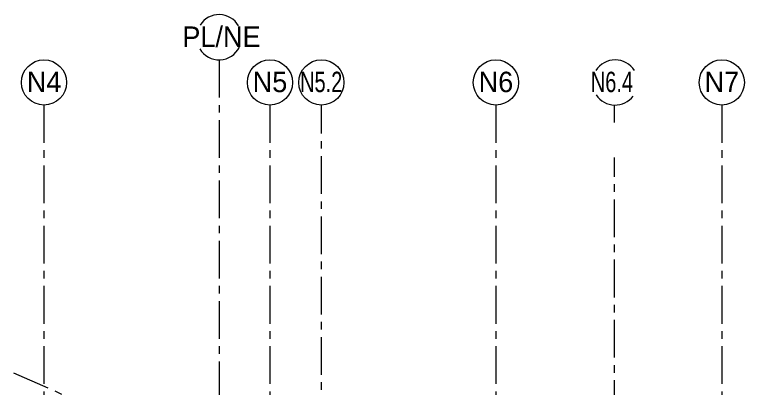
# Model space of a CAD drawing. Header units: inches. Extents: x -26500 to -19632, y -3347 to 2257.
# Drawn here: x -24348 to -23185, y 1662 to 2257 of the extents above; entities that cross this region are included whole.
import ezdxf

# ---------------------------------------------------------------- set-up
doc = ezdxf.new("R2010")
doc.units = ezdxf.units.IN
doc.header["$LTSCALE"] = 48
doc.header["$MEASUREMENT"] = 0
doc.linetypes.add('A105$0$CENTER', pattern=[2, 1.25, -0.25, 0.25, -0.25])
for name, color, linetype in [('A105$0$A-GRID-1DP0-15', 8, 'Continuous'), ('A105$0$A-GRID-GRDP0-12', 8, 'Continuous'), ('A105$0$A-GRID-GRDP0-15', 8, 'Continuous'), ('A105$0$A-GRID-IDP0-12', 8, 'Continuous'), ('XREF', 7, 'Continuous')]:
    doc.layers.add(name, color=color, linetype=linetype)
doc.styles.add('A105$0$style-Arial', font='arial.ttf')

# ---------------------------------------------------------------- blocks, each defined once
blk = doc.blocks.new('A105')
at = {"layer": 'A105$0$A-GRID-1DP0-15', "lineweight": 13, "transparency": 33554687}
for centre in [(-24301.0236, 2149.2362), (-23941.0236, 2149.2362), (-23581.0236, 2149.2362), (-23221.0236, 2149.2362)]:
    blk.add_circle(centre, 36, dxfattribs=at)
for centre, start, end in [((-24022.0239, 2221.2362), 30.3805626, 147.4972033), ((-24022.0239, 2221.2362), 211.1692113, 333.6655593), ((-23390.9935, 2149.2212), 31.6457302, 148.2917647), ((-23390.9935, 2149.2212), 213.5133166, 323.1751903)]:
    blk.add_arc(centre, 36, start, end, dxfattribs=at)
at = {"layer": 'A105$0$A-GRID-GRDP0-12', "linetype": 'A105$0$CENTER', "lineweight": 0, "transparency": 33554687}
blk.add_line((-23859.0236, 1299.981), (-23859.0236, 2113.2362), dxfattribs=at)
at = {"layer": 'A105$0$A-GRID-GRDP0-15', "linetype": 'A105$0$CENTER', "lineweight": 0, "transparency": 33554687}
for p, q in [((-24022.0253, 2185.2362), (-24022.0253, 1340.9113)), ((-24301.0236, 2113.2362), (-24301.0236, -676.9046)), ((-23941.0236, 2113.2362), (-23941.0236, -676.9049)), ((-23581.0236, 2113.2362), (-23581.0236, -676.9052)), ((-23392.0337, 2085.6066), (-23392.0337, 2113.2362)), ((-23221.0236, 2113.2362), (-23221.0236, -676.9055)), ((-23392.0337, 367.1574), (-23392.0337, 2029.5617)), ((-24700.9134, 1842.6911), (-24022.0239, 1542.095))]:
    blk.add_line(p, q, dxfattribs=at)
at = {"layer": 'A105$0$A-GRID-IDP0-12', "lineweight": 13, "transparency": 33554687}
blk.add_circle((-23859.0236, 2149.2362), 36, dxfattribs=at)
at = {"layer": 'A105$0$A-GRID-1DP0-15', "lineweight": 13, "transparency": 33554687, "style": 'A105$0$style-Arial'}
for s, width, p in [('PL/NE', 0.95, (-24080.5909, 2205.8402)), ('N4', 0.95, (-24328.4799, 2133.8402)), ('N5', 0.95, (-23968.4799, 2133.8402)), ('N6', 0.95, (-23608.4799, 2133.8402)), ('N6.4', 0.701538, (-23429.7646, 2133.8252)), ('N7', 0.95, (-23248.4799, 2133.8402))]:
    blk.add_text(s, height=32.5, dxfattribs=dict(at, width=width)).set_placement(p)
at = {"layer": 'A105$0$A-GRID-IDP0-12', "lineweight": 13, "transparency": 33554687, "style": 'A105$0$style-Arial', "width": 0.701538}
blk.add_text('N5.2', height=32.5, dxfattribs=at).set_placement((-23892.9975, 2133.8402))

msp = doc.modelspace()

# ---------------------------------------------------------------- block references
at = {"layer": 'XREF', "transparency": 33554467}
msp.add_blockref('A105', (0, 0), dxfattribs=at)

doc.saveas('drawing.dxf')
